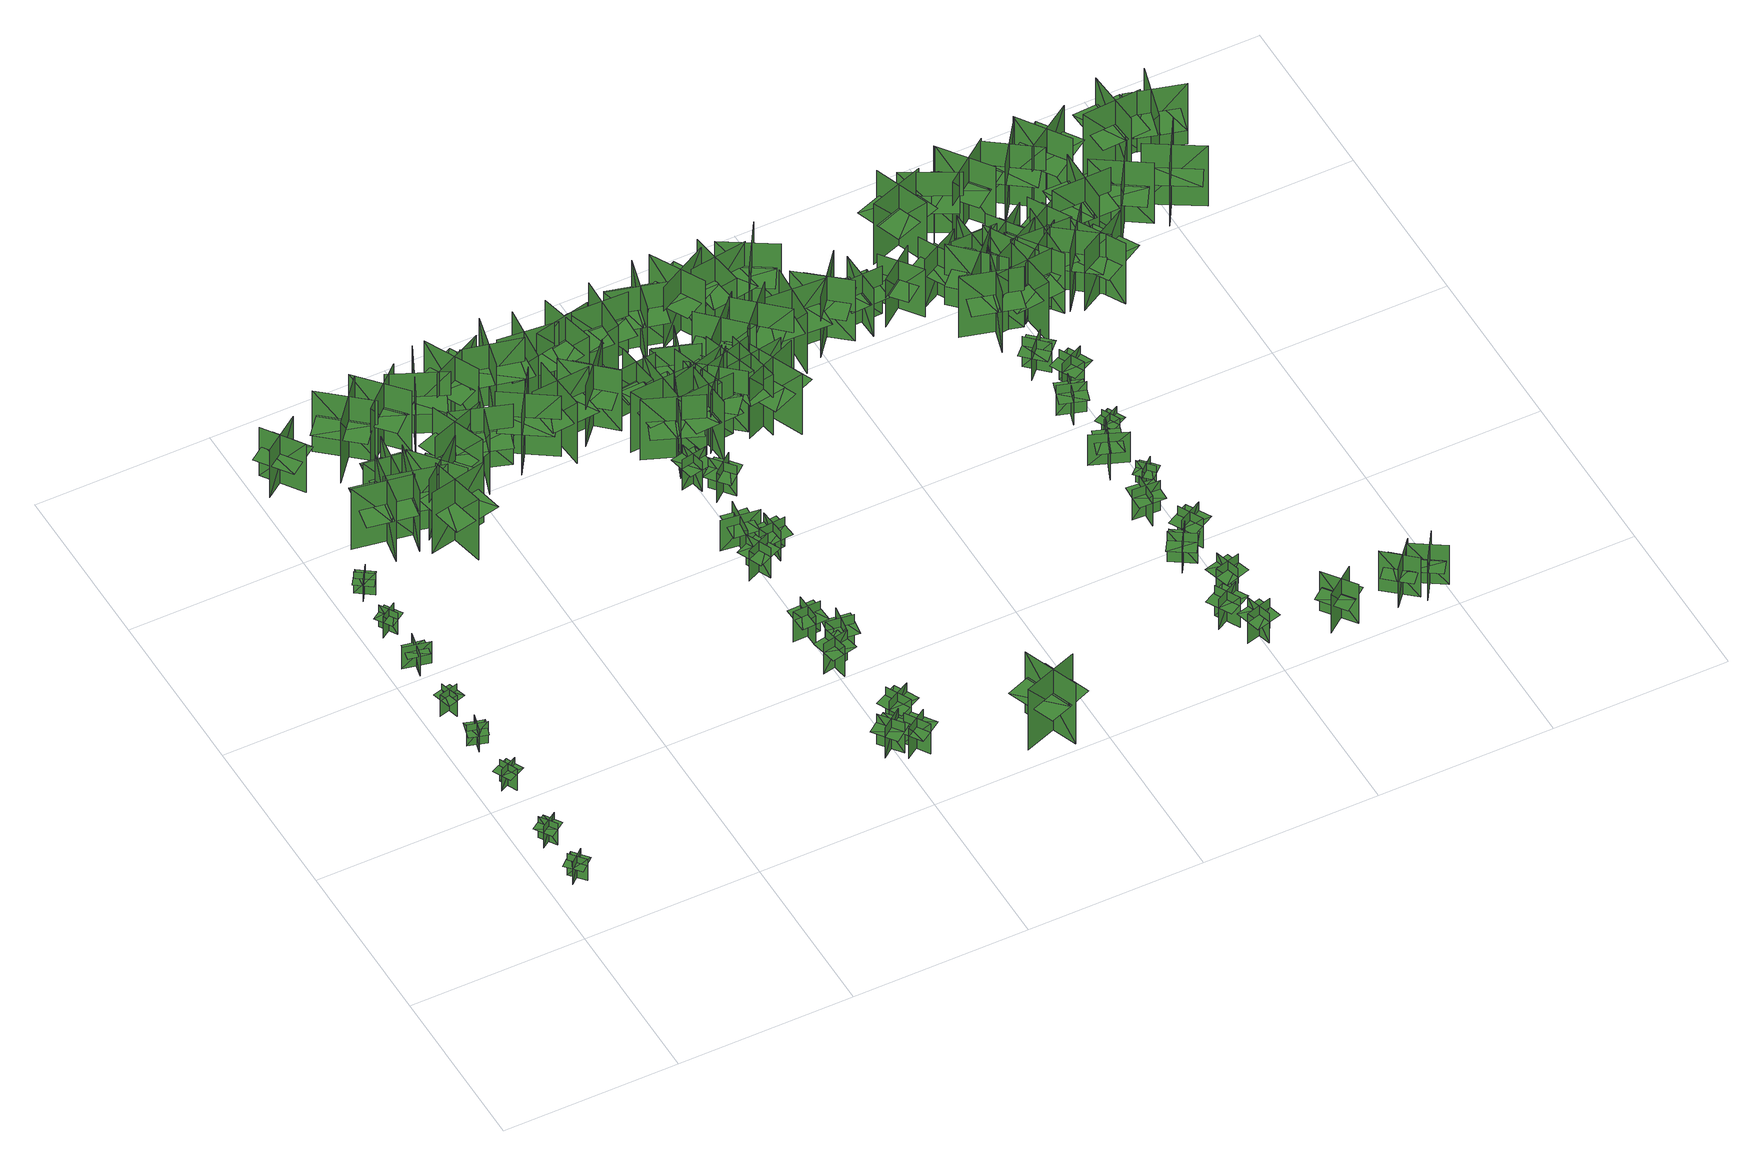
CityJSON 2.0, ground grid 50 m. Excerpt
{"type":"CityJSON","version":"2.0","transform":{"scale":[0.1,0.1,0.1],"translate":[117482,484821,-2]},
"CityObjects":{
"tree1":{"type":"SolitaryVegetationObject","geometry":[{"type":"MultiSurface","lod":"1","boundaries":[[[0,1,2]],[[0,2,3]],[[4,5,6]],[[4,6,7]],[[8,9,10]],[[8,10,11]],[[8,11,12]],[[8,12,13]]]}]},
"tree2":{"type":"SolitaryVegetationObject","geometry":[{"type":"MultiSurface","lod":"1","boundaries":[[[14,15,16]],[[14,16,17]],[[18,19,20]],[[18,20,21]],[[22,23,24]],[[22,24,25]],[[22,25,26]],[[22,26,27]]]}]},
"tree3":{"type":"SolitaryVegetationObject","geometry":[{"type":"MultiSurface","lod":"1","boundaries":[[[28,29,30]],[[28,30,31]],[[32,33,34]],[[32,34,35]],[[36,37,38]],[[36,38,39]],[[36,39,40]],[[36,40,41]]]}]},
"tree4":{"type":"SolitaryVegetationObject","geometry":[{"type":"MultiSurface","lod":"1","boundaries":[[[42,43,44]],[[42,44,45]],[[46,47,48]],[[46,48,49]],[[50,51,52]],[[50,52,53]],[[50,53,54]],[[50,54,55]]]}]},
"tree5":{"type":"SolitaryVegetationObject","geometry":[{"type":"MultiSurface","lod":"1","boundaries":[[[56,57,58]],[[56,58,59]],[[60,61,62]],[[60,62,63]],[[64,65,66]],[[64,66,67]],[[64,67,68]],[[64,68,69]]]}]},
"tree6":{"type":"SolitaryVegetationObject","geometry":[{"type":"MultiSurface","lod":"1","boundaries":[[[70,71,72]],[[70,72,73]],[[74,75,76]],[[74,76,77]],[[78,79,80]],[[78,80,81]],[[78,81,82]],[[78,82,83]]]}]},
"tree7":{"type":"SolitaryVegetationObject","geometry":[{"type":"MultiSurface","lod":"1","boundaries":[[[84,85,86]],[[84,86,87]],[[88,89,90]],[[88,90,91]],[[92,93,94]],[[92,94,95]],[[92,95,96]],[[92,96,97]]]}]},
"tree8":{"type":"SolitaryVegetationObject","geometry":[{"type":"MultiSurface","lod":"1","boundaries":[[[98,99,100]],[[98,100,101]],[[102,103,104]],[[102,104,105]],[[106,107,108]],[[106,108,109]],[[106,109,110]],[[106,110,111]]]}]},
"tree9":{"type":"SolitaryVegetationObject","geometry":[{"type":"MultiSurface","lod":"1","boundaries":[[[112,113,114]],[[112,114,115]],[[116,117,118]],[[116,118,119]],[[120,121,122]],[[120,122,123]],[[120,124,125]],[[120,125,121]]]}]},
"tree10":{"type":"SolitaryVegetationObject","geometry":[{"type":"MultiSurface","lod":"1","boundaries":[[[126,127,128]],[[126,128,129]],[[130,131,132]],[[130,132,133]],[[134,135,136]],[[134,136,137]],[[134,138,139]],[[134,139,135]]]}]},
"tree11":{"type":"SolitaryVegetationObject","geometry":[{"type":"MultiSurface","lod":"1","boundaries":[[[140,141,142]],[[140,142,143]],[[144,145,146]],[[144,146,147]],[[148,149,150]],[[148,150,151]],[[148,152,153]],[[148,153,149]]]}]},
"tree12":{"type":"SolitaryVegetationObject","geometry":[{"type":"MultiSurface","lod":"1","boundaries":[[[154,155,156]],[[154,156,157]],[[158,159,160]],[[158,160,161]],[[162,163,164]],[[162,164,165]],[[162,166,167]],[[162,167,163]]]}]},
"tree13":{"type":"SolitaryVegetationObject","geometry":[{"type":"MultiSurface","lod":"1","boundaries":[[[168,169,170]],[[168,170,171]],[[172,173,174]],[[172,174,175]],[[176,177,178]],[[176,178,179]],[[176,180,181]],[[176,181,177]]]}]},
"tree14":{"type":"SolitaryVegetationObject","geometry":[{"type":"MultiSurface","lod":"1","boundaries":[[[182,183,184]],[[182,184,185]],[[186,187,188]],[[186,188,189]],[[190,191,192]],[[190,192,193]],[[190,194,195]],[[190,195,191]]]}]},
"tree15":{"type":"SolitaryVegetationObject","geometry":[{"type":"MultiSurface","lod":"1","boundaries":[[[196,197,198]],[[196,198,199]],[[200,201,202]],[[200,202,203]],[[204,205,206]],[[204,206,207]],[[204,208,209]],[[204,209,205]]]}]},
"tree16":{"type":"SolitaryVegetationObject","geometry":[{"type":"MultiSurface","lod":"1","boundaries":[[[210,211,212]],[[210,212,213]],[[214,215,216]],[[214,216,217]],[[218,219,220]],[[218,220,221]],[[218,222,223]],[[218,223,219]]]}]},
"tree17":{"type":"SolitaryVegetationObject","geometry":[{"type":"MultiSurface","lod":"1","boundaries":[[[224,225,226]],[[224,226,227]],[[228,229,230]],[[228,230,231]],[[232,233,234]],[[232,234,235]],[[232,236,237]],[[232,237,233]]]}]},
"tree18":{"type":"SolitaryVegetationObject","geometry":[{"type":"MultiSurface","lod":"1","boundaries":[[[238,239,240]],[[238,240,241]],[[242,243,244]],[[242,244,245]],[[246,247,248]],[[246,248,249]],[[246,250,251]],[[246,251,247]]]}]},
"tree19":{"type":"SolitaryVegetationObject","geometry":[{"type":"MultiSurface","lod":"1","boundaries":[[[252,253,254]],[[252,254,255]],[[256,257,258]],[[256,258,259]],[[260,261,262]],[[260,262,263]],[[260,264,265]],[[260,265,261]]]}]},
"tree20":{"type":"SolitaryVegetationObject","geometry":[{"type":"MultiSurface","lod":"1","boundaries":[[[266,267,268]],[[266,268,269]],[[270,271,272]],[[270,272,273]],[[274,275,276]],[[274,276,277]],[[274,277,278]],[[274,278,279]]]}]},
"tree21":{"type":"SolitaryVegetationObject","geometry":[{"type":"MultiSurface","lod":"1","boundaries":[[[280,281,282]],[[280,282,283]],[[284,285,286]],[[284,286,287]],[[288,289,290]],[[288,290,291]],[[288,291,292]],[[288,292,293]]]}]},
"tree22":{"type":"SolitaryVegetationObject","geometry":[{"type":"MultiSurface","lod":"1","boundaries":[[[294,295,296]],[[294,296,297]],[[298,299,300]],[[298,300,301]],[[302,303,304]],[[302,304,305]],[[302,306,307]],[[302,307,303]]]}]},
"tree23":{"type":"SolitaryVegetationObject","geometry":[{"type":"MultiSurface","lod":"1","boundaries":[[[308,309,310]],[[308,310,311]],[[312,313,314]],[[312,314,315]],[[316,317,318]],[[316,318,319]],[[316,319,320]],[[316,320,321]]]}]},
"tree24":{"type":"SolitaryVegetationObject","geometry":[{"type":"MultiSurface","lod":"1","boundaries":[[[322,323,324]],[[322,324,325]],[[326,327,328]],[[326,328,329]],[[330,331,332]],[[330,332,333]],[[330,334,335]],[[330,335,331]]]}]},
"tree25":{"type":"SolitaryVegetationObject","geometry":[{"type":"MultiSurface","lod":"1","boundaries":[[[336,337,338]],[[336,338,339]],[[340,341,342]],[[340,342,343]],[[344,345,346]],[[344,346,347]],[[344,347,348]],[[344,348,349]]]}]},
"tree26":{"type":"SolitaryVegetationObject","geometry":[{"type":"MultiSurface","lod":"1","boundaries":[[[350,351,352]],[[350,352,353]],[[354,355,356]],[[354,356,357]],[[358,359,360]],[[358,360,361]],[[358,361,362]],[[358,362,363]]]}]},
"tree27":{"type":"SolitaryVegetationObject","geometry":[{"type":"MultiSurface","lod":"1","boundaries":[[[364,365,366]],[[364,366,367]],[[368,369,370]],[[368,370,371]],[[372,373,374]],[[372,374,375]],[[372,376,377]],[[372,377,373]]]}]},
"tree28":{"type":"SolitaryVegetationObject","geometry":[{"type":"MultiSurface","lod":"1","boundaries":[[[378,379,380]],[[378,380,381]],[[382,383,384]],[[382,384,385]],[[386,387,388]],[[386,388,389]],[[386,389,390]],[[386,390,391]]]}]},
"tree29":{"type":"SolitaryVegetationObject","geometry":[{"type":"MultiSurface","lod":"1","boundaries":[[[392,393,394]],[[392,394,395]],[[396,397,398]],[[396,398,399]],[[400,401,402]],[[400,402,403]],[[400,404,405]],[[400,405,401]]]}]},
"tree30":{"type":"SolitaryVegetationObject","geometry":[{"type":"MultiSurface","lod":"1","boundaries":[[[406,407,408]],[[406,408,409]],[[410,411,412]],[[410,412,413]],[[414,415,416]],[[414,416,417]],[[414,417,418]],[[414,418,419]]]}]},
"tree31":{"type":"SolitaryVegetationObject","geometry":[{"type":"MultiSurface","lod":"1","boundaries":[[[420,421,422]],[[420,422,423]],[[424,425,426]],[[424,426,427]],[[428,429,430]],[[428,430,431]],[[428,431,432]],[[428,432,433]]]}]},
"tree32":{"type":"SolitaryVegetationObject","geometry":[{"type":"MultiSurface","lod":"1","boundaries":[[[434,435,436]],[[434,436,437]],[[438,439,440]],[[438,440,441]],[[442,443,444]],[[442,444,445]],[[442,446,447]],[[442,447,443]]]}]},
"tree33":{"type":"SolitaryVegetationObject","geometry":[{"type":"MultiSurface","lod":"1","boundaries":[[[448,449,450]],[[448,450,451]],[[452,453,454]],[[452,454,455]],[[456,457,458]],[[456,458,459]],[[456,459,460]],[[456,460,461]]]}]},
"tree34":{"type":"SolitaryVegetationObject","geometry":[{"type":"MultiSurface","lod":"1","boundaries":[[[462,463,464]],[[462,464,465]],[[466,467,468]],[[466,468,469]],[[470,471,472]],[[470,472,473]],[[470,474,475]],[[470,475,471]]]}]},
"tree35":{"type":"SolitaryVegetationObject","geometry":[{"type":"MultiSurface","lod":"1","boundaries":[[[476,477,478]],[[476,478,479]],[[480,481,482]],[[480,482,483]],[[484,485,486]],[[484,486,487]],[[484,487,488]],[[484,488,489]]]}]},
"tree36":{"type":"SolitaryVegetationObject","geometry":[{"type":"MultiSurface","lod":"1","boundaries":[[[490,491,492]],[[490,492,493]],[[494,495,496]],[[494,496,497]],[[498,499,500]],[[498,500,501]],[[498,502,503]],[[498,503,499]]]}]},
"tree37":{"type":"SolitaryVegetationObject","geometry":[{"type":"MultiSurface","lod":"1","boundaries":[[[504,505,506]],[[504,506,507]],[[508,509,510]],[[508,510,511]],[[512,513,514]],[[512,514,515]],[[512,516,517]],[[512,517,513]]]}]},
"tree38":{"type":"SolitaryVegetationObject","geometry":[{"type":"MultiSurface","lod":"1","boundaries":[[[518,519,520]],[[518,520,521]],[[522,523,524]],[[522,524,525]],[[526,527,528]],[[526,528,529]],[[526,529,530]],[[526,530,531]]]}]},
"tree39":{"type":"SolitaryVegetationObject","geometry":[{"type":"MultiSurface","lod":"1","boundaries":[[[532,533,534]],[[532,534,535]],[[536,537,538]],[[536,538,539]],[[540,541,542]],[[540,542,543]],[[540,544,545]],[[540,545,541]]]}]},
"tree40":{"type":"SolitaryVegetationObject","geometry":[{"type":"MultiSurface","lod":"1","boundaries":[[[546,547,548]],[[546,548,549]],[[550,551,552]],[[550,552,553]],[[554,555,556]],[[554,556,557]],[[554,558,559]],[[554,559,555]]]}]},
"tree41":{"type":"SolitaryVegetationObject","geometry":[{"type":"MultiSurface","lod":"1","boundaries":[[[560,561,562]],[[560,562,563]],[[564,565,566]],[[564,566,567]],[[568,569,570]],[[568,570,571]],[[568,572,573]],[[568,573,569]]]}]},
"tree42":{"type":"SolitaryVegetationObject","geometry":[{"type":"MultiSurface","lod":"1","boundaries":[[[574,575,576]],[[574,576,577]],[[578,579,580]],[[578,580,581]],[[582,583,584]],[[582,584,585]],[[582,586,587]],[[582,587,583]]]}]},
"tree43":{"type":"SolitaryVegetationObject","geometry":[{"type":"MultiSurface","lod":"1","boundaries":[[[588,589,590]],[[588,590,591]],[[592,593,594]],[[592,594,595]],[[596,597,598]],[[596,598,599]],[[596,600,601]],[[596,601,597]]]}]},
"tree44":{"type":"SolitaryVegetationObject","geometry":[{"type":"MultiSurface","lod":"1","boundaries":[[[602,603,604]],[[602,604,605]],[[606,607,608]],[[606,608,609]],[[610,611,612]],[[610,612,613]],[[610,614,615]],[[610,615,611]]]}]},
"tree45":{"type":"SolitaryVegetationObject","geometry":[{"type":"MultiSurface","lod":"1","boundaries":[[[616,617,618]],[[616,618,619]],[[620,621,622]],[[620,622,623]],[[624,625,626]],[[624,626,627]],[[624,628,629]],[[624,629,625]]]}]},
"tree46":{"type":"SolitaryVegetationObject","geometry":[{"type":"MultiSurface","lod":"1","boundaries":[[[630,631,632]],[[630,632,633]],[[634,635,636]],[[634,636,637]],[[638,639,640]],[[638,640,641]],[[638,642,643]],[[638,643,639]]]}]},
"tree47":{"type":"SolitaryVegetationObject","geometry":[{"type":"MultiSurface","lod":"1","boundaries":[[[644,645,646]],[[644,646,647]],[[648,649,650]],[[648,650,651]],[[652,653,654]],[[652,654,655]],[[652,656,657]],[[652,657,653]]]}]},
"tree48":{"type":"SolitaryVegetationObject","geometry":[{"type":"MultiSurface","lod":"1","boundaries":[[[658,659,660]],[[658,660,661]],[[662,663,664]],[[662,664,665]],[[666,667,668]],[[666,668,669]],[[666,670,671]],[[666,671,667]]]}]},
"tree49":{"type":"SolitaryVegetationObject","geometry":[{"type":"MultiSurface","lod":"1","boundaries":[[[672,673,674]],[[672,674,675]],[[676,677,678]],[[676,678,679]],[[680,681,682]],[[680,682,683]],[[680,684,685]],[[680,685,681]]]}]},
"tree50":{"type":"SolitaryVegetationObject","geometry":[{"type":"MultiSurface","lod":"1","boundaries":[[[686,687,688]],[[686,688,689]],[[690,691,692]],[[690,692,693]],[[694,695,696]],[[694,696,697]],[[694,698,699]],[[694,699,695]]]}]},
"tree51":{"type":"SolitaryVegetationObject","geometry":[{"type":"MultiSurface","lod":"1","boundaries":[[[700,701,702]],[[700,702,703]],[[704,705,706]],[[704,706,707]],[[708,709,710]],[[708,710,711]],[[708,712,713]],[[708,713,709]]]}]},
"tree52":{"type":"SolitaryVegetationObject","geometry":[{"type":"MultiSurface","lod":"1","boundaries":[[[714,715,716]],[[714,716,717]],[[718,719,720]],[[718,720,721]],[[722,723,724]],[[722,724,725]],[[722,726,727]],[[722,727,723]]]}]},
"tree53":{"type":"SolitaryVegetationObject","geometry":[{"type":"MultiSurface","lod":"1","boundaries":[[[728,729,730]],[[728,730,731]],[[732,733,734]],[[732,734,735]],[[736,737,738]],[[736,738,739]],[[736,740,741]],[[736,741,737]]]}]},
"tree54":{"type":"SolitaryVegetationObject","geometry":[{"type":"MultiSurface","lod":"1","boundaries":[[[742,743,744]],[[742,744,745]],[[746,747,748]],[[746,748,749]],[[750,751,752]],[[750,752,753]],[[750,754,755]],[[750,755,751]]]}]},
"tree55":{"type":"SolitaryVegetationObject","geometry":[{"type":"MultiSurface","lod":"1","boundaries":[[[756,757,758]],[[756,758,759]],[[760,761,762]],[[760,762,763]],[[764,765,766]],[[764,766,767]],[[764,768,769]],[[764,769,765]]]}]},
"tree56":{"type":"SolitaryVegetationObject","geometry":[{"type":"MultiSurface","lod":"1","boundaries":[[[770,771,772]],[[770,772,773]],[[774,775,776]],[[774,776,777]],[[778,779,780]],[[778,780,781]],[[778,782,783]],[[778,783,779]]]}]},
"tree57":{"type":"SolitaryVegetationObject","geometry":[{"type":"MultiSurface","lod":"1","boundaries":[[[784,785,786]],[[784,786,787]],[[788,789,790]],[[788,790,791]],[[792,793,794]],[[792,794,795]],[[792,796,797]],[[792,797,793]]]}]},
"tree58":{"type":"SolitaryVegetationObject","geometry":[{"type":"MultiSurface","lod":"1","boundaries":[[[798,799,800]],[[798,800,801]],[[802,803,804]],[[802,804,805]],[[806,807,808]],[[806,808,809]],[[806,809,810]],[[806,810,811]]]}]},
"tree59":{"type":"SolitaryVegetationObject","geometry":[{"type":"MultiSurface","lod":"1","boundaries":[[[812,813,814]],[[812,814,815]],[[816,817,818]],[[816,818,819]],[[820,821,822]],[[820,822,823]],[[820,823,824]],[[820,824,825]]]}]},
"tree60":{"type":"SolitaryVegetationObject","geometry":[{"type":"MultiSurface","lod":"1","boundaries":[[[826,827,828]],[[826,828,829]],[[830,831,832]],[[830,832,833]],[[834,835,836]],[[834,836,837]],[[834,837,838]],[[834,838,839]]]}]},
"tree61":{"type":"SolitaryVegetationObject","geometry":[{"type":"MultiSurface","lod":"1","boundaries":[[[840,841,842]],[[840,842,843]],[[844,845,846]],[[844,846,847]],[[848,849,850]],[[848,850,851]],[[848,851,852]],[[848,852,853]]]}]},
"tree62":{"type":"SolitaryVegetationObject","geometry":[{"type":"MultiSurface","lod":"1","boundaries":[[[854,855,856]],[[854,856,857]],[[858,859,860]],[[858,860,861]],[[862,863,864]],[[862,864,865]],[[862,866,867]],[[862,867,863]]]}]},
"tree63":{"type":"SolitaryVegetationObject","geometry":[{"type":"MultiSurface","lod":"1","boundaries":[[[868,869,870]],[[868,870,871]],[[872,873,874]],[[872,874,875]],[[876,877,878]],[[876,878,879]],[[876,879,880]],[[876,880,881]]]}]},
"tree64":{"type":"SolitaryVegetationObject","geometry":[{"type":"MultiSurface","lod":"1","boundaries":[[[882,883,884]],[[882,884,885]],[[886,887,888]],[[886,888,889]],[[890,891,892]],[[890,892,893]],[[890,893,894]],[[890,894,895]]]}]},
"tree65":{"type":"SolitaryVegetationObject","geometry":[{"type":"MultiSurface","lod":"1","boundaries":[[[896,897,898]],[[896,898,899]],[[900,901,902]],[[900,902,903]],[[904,905,906]],[[904,906,907]],[[904,907,908]],[[904,908,909]]]}]},
"tree66":{"type":"SolitaryVegetationObject","geometry":[{"type":"MultiSurface","lod":"1","boundaries":[[[910,911,912]],[[910,912,913]],[[914,915,916]],[[914,916,917]],[[918,919,920]],[[918,920,921]],[[918,922,923]],[[918,923,919]]]}]},
"tree67":{"type":"SolitaryVegetationObject","geometry":[{"type":"MultiSurface","lod":"1","boundaries":[[[924,925,926]],[[924,926,927]],[[928,929,930]],[[928,930,931]],[[932,933,934]],[[932,934,935]],[[932,935,936]],[[932,936,937]]]}]},
"tree68":{"type":"SolitaryVegetationObject","geometry":[{"type":"MultiSurface","lod":"1","boundaries":[[[938,939,940]],[[938,940,941]],[[942,943,944]],[[942,944,945]],[[946,947,948]],[[946,948,949]],[[946,950,951]],[[946,951,947]]]}]},
"tree69":{"type":"SolitaryVegetationObject","geometry":[{"type":"MultiSurface","lod":"1","boundaries":[[[952,953,954]],[[952,954,955]],[[956,957,958]],[[956,958,959]],[[960,961,962]],[[960,962,963]],[[960,963,964]],[[960,964,965]]]}]},
"tree70":{"type":"SolitaryVegetationObject","geometry":[{"type":"MultiSurface","lod":"1","boundaries":[[[966,967,968]],[[966,968,969]],[[970,971,972]],[[970,972,973]],[[974,975,976]],[[974,976,977]],[[974,977,978]],[[974,978,979]]]}]},
"tree71":{"type":"SolitaryVegetationObject","geometry":[{"type":"MultiSurface","lod":"1","boundaries":[[[980,981,982]],[[980,982,983]],[[984,985,986]],[[984,986,987]],[[988,989,990]],[[988,990,991]],[[988,991,992]],[[988,992,993]]]}]},
"tree72":{"type":"SolitaryVegetationObject","geometry":[{"type":"MultiSurface","lod":"1","boundaries":[[[994,995,996]],[[994,996,997]],[[998,999,1000]],[[998,1000,1001]],[[1002,1003,1004]],[[1002,1004,1005]],[[1002,1006,1007]],[[1002,1007,1003]]]}]},
"tree73":{"type":"SolitaryVegetationObject","geometry":[{"type":"MultiSurface","lod":"1","boundaries":[[[1008,1009,1010]],[[1008,1010,1011]],[[1012,1013,1014]],[[1012,1014,1015]],[[1016,1017,1018]],[[1016,1018,1019]],[[1016,1020,1021]],[[1016,1021,1017]]]}]},
"tree74":{"type":"SolitaryVegetationObject","geometry":[{"type":"MultiSurface","lod":"1","boundaries":[[[1022,1023,1024]],[[1022,1024,1025]],[[1026,1027,1028]],[[1026,1028,1029]],[[1030,1031,1032]],[[1030,1032,1033]],[[1030,1033,1034]],[[1030,1034,1035]]]}]},
"tree75":{"type":"SolitaryVegetationObject","geometry":[{"type":"MultiSurface","lod":"1","boundaries":[[[1036,1037,1038]],[[1036,1038,1039]],[[1040,1041,1042]],[[1040,1042,1043]],[[1044,1045,1046]],[[1044,1046,1047]],[[1044,1048,1049]],[[1044,1049,1045]]]}]},
"tree76":{"type":"SolitaryVegetationObject","geometry":[{"type":"MultiSurface","lod":"1","boundaries":[[[1050,1051,1052]],[[1050,1052,1053]],[[1054,1055,1056]],[[1054,1056,1057]],[[1058,1059,1060]],[[1058,1060,1061]],[[1058,1062,1063]],[[1058,1063,1059]]]}]},
"tree77":{"type":"SolitaryVegetationObject","geometry":[{"type":"MultiSurface","lod":"1","boundaries":[[[1064,1065,1066]],[[1064,1066,1067]],[[1068,1069,1070]],[[1068,1070,1071]],[[1072,1073,1074]],[[1072,1074,1075]],[[1072,1076,1077]],[[1072,1077,1073]]]}]},
"tree78":{"type":"SolitaryVegetationObject","geometry":[{"type":"MultiSurface","lod":"1","boundaries":[[[1078,1079,1080]],[[1078,1080,1081]],[[1082,1083,1084]],[[1082,1084,1085]],[[1086,1087,1088]],[[1086,1088,1089]],[[1086,1090,1091]],[[1086,1091,1087]]]}]},
"tree79":{"type":"SolitaryVegetationObject","geometry":[{"type":"MultiSurface","lod":"1","boundaries":[[[1092,1093,1094]],[[1092,1094,1095]],[[1096,1097,1098]],[[1096,1098,1099]],[[1100,1101,1102]],[[1100,1102,1103]],[[1100,1104,1105]],[[1100,1105,1101]]]}]},
"tree80":{"type":"SolitaryVegetationObject","geometry":[{"type":"MultiSurface","lod":"1","boundaries":[[[1106,1107,1108]],[[1106,1108,1109]],[[1110,1111,1112]],[[1110,1112,1113]],[[1114,1115,1116]],[[1114,1116,1117]],[[1114,1118,1119]],[[1114,1119,1115]]]}]},
"tree81":{"type":"SolitaryVegetationObject","geometry":[{"type":"MultiSurface","lod":"1","boundaries":[[[1120,1121,1122]],[[1120,1122,1123]],[[1124,1125,1126]],[[1124,1126,1127]],[[1128,1129,1130]],[[1128,1130,1131]],[[1128,1132,1133]],[[1128,1133,1129]]]}]},
"tree82":{"type":"SolitaryVegetationObject","geometry":[{"type":"MultiSurface","lod":"1","boundaries":[[[1134,1135,1136]],[[1134,1136,1137]],[[1138,1139,1140]],[[1138,1140,1141]],[[1142,1143,1144]],[[1142,1144,1145]],[[1142,1146,1147]],[[1142,1147,1143]]]}]},
"tree83":{"type":"SolitaryVegetationObject","geometry":[{"type":"MultiSurface","lod":"1","boundaries":[[[1148,1149,1150]],[[1148,1150,1151]],[[1152,1153,1154]],[[1152,1154,1155]],[[1156,1157,1158]],[[1156,1158,1159]],[[1156,1160,1161]],[[1156,1161,1157]]]}]},
"tree84":{"type":"SolitaryVegetationObject","geometry":[{"type":"MultiSurface","lod":"1","boundaries":[[[1162,1163,1164]],[[1162,1164,1165]],[[1166,1167,1168]],[[1166,1168,1169]],[[1170,1171,1172]],[[1170,1172,1173]],[[1170,1174,1175]],[[1170,1175,1171]]]}]},
"tree85":{"type":"SolitaryVegetationObject","geometry":[{"type":"MultiSurface","lod":"1","boundaries":[[[1176,1177,1178]],[[1176,1178,1179]],[[1180,1181,1182]],[[1180,1182,1183]],[[1184,1185,1186]],[[1184,1186,1187]],[[1184,1188,1189]],[[1184,1189,1185]]]}]},
"tree86":{"type":"SolitaryVegetationObject","geometry":[{"type":"MultiSurface","lod":"1","boundaries":[[[1190,1191,1192]],[[1190,1192,1193]],[[1194,1195,1196]],[[1194,1196,1197]],[[1198,1199,1200]],[[1198,1200,1201]],[[1198,1202,1203]],[[1198,1203,1199]]]}]},
"tree87":{"type":"SolitaryVegetationObject","geometry":[{"type":"MultiSurface","lod":"1","boundaries":[[[1204,1205,1206]],[[1204,1206,1207]],[[1208,1209,1210]],[[1208,1210,1211]],[[1212,1213,1214]],[[1212,1214,1215]],[[1212,1216,1217]],[[1212,1217,1213]]]}]},
"tree88":{"type":"SolitaryVegetationObject","geometry":[{"type":"MultiSurface","lod":"1","boundaries":[[[1218,1219,1220]],[[1218,1220,1221]],[[1222,1223,1224]],[[1222,1224,1225]],[[1226,1227,1228]],[[1226,1228,1229]],[[1226,1230,1231]],[[1226,1231,1227]]]}]},
"tree89":{"type":"SolitaryVegetationObject","geometry":[{"type":"MultiSurface","lod":"1","boundaries":[[[1232,1233,1234]],[[1232,1234,1235]],[[1236,1237,1238]],[[1236,1238,1239]],[[1240,1241,1242]],[[1240,1242,1243]],[[1240,1244,1245]],[[1240,1245,1241]]]}]},
"tree90":{"type":"SolitaryVegetationObject","geometry":[{"type":"MultiSurface","lod":"1","boundaries":[[[1246,1247,1248]],[[1246,1248,1249]],[[1250,1251,1252]],[[1250,1252,1253]],[[1254,1255,1256]],[[1254,1256,1257]],[[1254,1258,1259]],[[1254,1259,1255]]]}]},
"tree91":{"type":"SolitaryVegetationObject","geometry":[{"type":"MultiSurface","lod":"1","boundaries":[[[1260,1261,1262]],[[1260,1262,1263]],[[1264,1265,1266]],[[1264,1266,1267]],[[1268,1269,1270]],[[1268,1270,1271]],[[1268,1272,1273]],[[1268,1273,1269]]]}]},
"tree92":{"type":"SolitaryVegetationObject","geometry":[{"type":"MultiSurface","lod":"1","boundaries":[[[1274,1275,1276]],[[1274,1276,1277]],[[1278,1279,1280]],[[1278,1280,1281]],[[1282,1283,1284]],[[1282,1284,1285]],[[1282,1286,1287]],[[1282,1287,1283]]]}]},
"tree93":{"type":"SolitaryVegetationObject","geometry":[{"type":"MultiSurface","lod":"1","boundaries":[[[1288,1289,1290]],[[1288,1290,1291]],[[1292,1293,1294]],[[1292,1294,1295]],[[1296,1297,1298]],[[1296,1298,1299]],[[1296,1300,1301]],[[1296,1301,1297]]]}]},
"tree94":{"type":"SolitaryVegetationObject","geometry":[{"type":"MultiSurface","lod":"1","boundaries":[[[1302,1303,1304]],[[1302,1304,1305]],[[1306,1307,1308]],[[1306,1308,1309]],[[1310,1311,1312]],[[1310,1312,1313]],[[1310,1314,1315]],[[1310,1315,1311]]]}]},
"tree95":{"type":"SolitaryVegetationObject","geometry":[{"type":"MultiSurface","lod":"1","boundaries":[[[1316,1317,1318]],[[1316,1318,1319]],[[1320,1321,1322]],[[1320,1322,1323]],[[1324,1325,1326]],[[1324,1326,1327]],[[1324,1328,1329]],[[1324,1329,1325]]]}]},
"tree96":{"type":"SolitaryVegetationObject","geometry":[{"type":"MultiSurface","lod":"1","boundaries":[[[1330,1331,1332]],[[1330,1332,1333]],[[1334,1335,1336]],[[1334,1336,1337]],[[1338,1339,1340]],[[1338,1340,1341]],[[1338,1342,1343]],[[1338,1343,1339]]]}]}
},
"vertices":[
[62,210,17],[98,167,17],[98,167,94],[62,210,94],[59,173,17],[101,209,17],[101,209,94],[59,173,94],[59,173,72],[77,152,72],[119,188,72],[101,209,72],[83,230,72],[41,194,72],
[56,323,15],[102,354,15],[102,354,92],[56,323,92],[92,315,15],[61,361,15],[61,361,92],[92,315,92],[92,315,71],[115,331,71],[84,377,71],[61,361,71],[38,346,71],[69,300,71],
[69,581,17],[92,531,17],[92,531,94],[69,581,94],[56,547,17],[106,570,17],[106,570,94],[56,547,94],[56,547,72],[68,522,72],[118,545,72],[106,570,72],[95,595,72],[44,572,72],
[54,730,15],[107,715,15],[107,715,92],[54,730,92],[72,698,15],[87,751,15],[87,751,92],[72,698,92],[72,698,70],[98,691,70],[114,744,70],[87,751,70],[60,759,70],[45,706,70],
[99,868,15],[45,854,15],[45,854,92],[99,868,92],[67,887,15],[82,833,15],[82,833,92],[67,887,92],[67,887,71],[40,879,71],[55,826,71],[82,833,71],[108,841,71],[93,894,71],
[37,1044,18],[113,1028,18],[113,1028,95],[37,1044,95],[66,1000,18],[66,1000,95],[82,1076,95],[82,1076,18],[44,1043,75],[39,1017,75],[99,1007,75],[104,1032,75],[108,1058,75],[48,1068,75],
[87,1159,15],[57,1206,15],[57,1206,92],[87,1159,92],[95,1195,15],[49,1165,15],[49,1165,92],[95,1195,92],[95,1195,70],[80,1219,70],[34,1188,70],[49,1165,70],[64,1142,70],[110,1172,70],
[57,1337,17],[103,1306,17],[103,1306,94],[57,1337,94],[64,1301,17],[95,1347,17],[95,1347,94],[64,1301,94],[64,1301,72],[87,1285,72],[118,1331,72],[95,1347,72],[72,1362,72],[41,1317,72],
[45,1821,11],[121,1712,11],[121,1712,183],[45,1821,183],[31,1739,11],[31,1739,183],[140,1815,183],[140,1815,11],[54,1817,117],[120,1722,117],[164,1753,117],[98,1848,117],[8,1785,117],[75,1690,117],
[207,1392,10],[236,1558,10],[236,1558,229],[207,1392,229],[293,1453,10],[293,1453,229],[127,1482,229],[127,1482,10],[202,1403,145],[228,1548,145],[161,1560,145],[135,1415,145],[272,1391,145],[298,1536,145],
[218,1482,11],[382,1444,11],[382,1444,229],[218,1482,229],[275,1393,11],[275,1393,229],[313,1557,229],[313,1557,11],[230,1486,145],[373,1452,145],[389,1519,145],[246,1553,145],[214,1417,145],[357,1384,145],
[284,1519,9],[301,1650,9],[301,1650,181],[284,1519,181],[349,1570,9],[349,1570,181],[218,1587,181],[218,1587,9],[279,1528,115],[294,1642,115],[241,1649,115],[226,1535,115],[335,1521,115],[349,1635,115],
[357,1461,12],[392,1296,12],[392,1296,230],[357,1461,230],[300,1372,12],[300,1372,230],[465,1406,230],[465,1406,12],[366,1451,146],[396,1308,146],[463,1322,146],[433,1465,146],[297,1437,146],[327,1293,146],
[332,1723,10],[204,1833,10],[204,1833,228],[332,1723,228],[323,1829,10],[323,1829,228],[214,1701,228],[214,1701,10],[320,1725,144],[208,1821,144],[164,1769,144],[276,1673,144],[366,1779,144],[254,1875,144],
[315,1418,11],[446,1524,11],[446,1524,229],[315,1418,229],[420,1408,11],[420,1408,229],[314,1538,229],[314,1538,11],[319,1430,145],[433,1523,145],[390,1576,145],[276,1483,145],[364,1375,145],[478,1468,145],
[424,1714,9],[312,1840,9],[312,1840,228],[424,1714,228],[430,1820,9],[430,1820,228],[304,1708,228],[304,1708,9],[412,1718,144],[314,1828,144],[263,1782,144],[361,1672,144],[465,1765,144],[367,1875,144],
[445,1641,7],[502,1482,7],[502,1482,225],[445,1641,225],[401,1545,7],[401,1545,225],[559,1602,225],[559,1602,7],[455,1633,142],[504,1494,142],[569,1518,142],[519,1656,142],[388,1609,142],[438,1470,142],
[391,1800,9],[544,1729,9],[544,1729,227],[391,1800,227],[428,1701,9],[428,1701,227],[500,1854,227],[500,1854,9],[404,1802,143],[537,1739,143],[566,1801,143],[433,1864,143],[374,1738,143],[507,1675,143],
[629,1554,9],[469,1608,9],[469,1608,227],[629,1554,227],[581,1649,9],[581,1649,227],[527,1489,227],[527,1489,9],[617,1552,143],[477,1599,143],[456,1534,143],[595,1487,143],[639,1619,143],[500,1666,143],
[965,198,12],[1027,244,12],[1027,244,120],[965,198,120],[1016,190,12],[970,252,12],[970,252,120],[1016,190,120],[1016,190,90],[1047,213,90],[1001,275,90],[970,252,90],[939,229,90],[985,167,90],
[1081,211,12],[1016,169,12],[1016,169,120],[1081,211,120],[1031,222,12],[1073,157,12],[1073,157,120],[1031,222,120],[1031,222,90],[998,201,90],[1041,136,90],[1073,157,90],[1106,179,90],[1063,243,90],
[510,1738,9],[661,1811,9],[661,1811,227],[510,1738,227],[610,1704,9],[610,1704,227],[536,1855,227],[536,1855,9],[517,1748,143],[649,1813,143],[619,1874,143],[487,1810,143],[548,1685,143],[680,1749,143],
[1035,325,12],[1070,256,12],[1070,256,120],[1035,325,120],[1018,276,12],[1087,312,12],[1087,312,120],[1018,276,120],[1018,276,90],[1036,242,90],[1105,277,90],[1087,312,90],[1070,346,90],[1001,311,90],
[608,1613,10],[748,1520,10],[748,1520,228],[608,1613,228],[629,1510,10],[629,1510,228],[723,1651,228],[723,1651,10],[620,1613,144],[743,1532,144],[781,1589,144],[658,1670,144],[581,1554,144],[704,1473,144],
[996,574,14],[1010,498,14],[1010,498,121],[996,574,121],[967,531,14],[1043,546,14],[1043,546,121],[967,531,121],[967,531,91],[974,493,91],[1050,508,91],[1043,546,91],[1036,584,91],[960,569,91],
[1031,669,13],[954,667,13],[954,667,121],[1031,669,121],[994,705,13],[996,627,13],[996,627,121],[994,705,121],[994,705,91],[955,703,91],[958,626,91],[996,627,91],[1035,628,91],[1032,706,91],
[599,1784,9],[764,1746,9],[764,1746,228],[599,1784,228],[656,1695,9],[656,1695,228],[694,1859,228],[694,1859,9],[611,1788,144],[755,1755,144],[770,1822,144],[627,1854,144],[596,1719,144],[739,1686,144],
[1085,587,13],[1008,598,13],[1008,598,121],[1085,587,121],[1054,628,13],[1043,552,13],[1043,552,121],[1054,628,121],[1054,628,90],[1016,634,90],[1005,557,90],[1043,552,90],[1081,546,90],[1093,623,90],
[759,1648,10],[771,1480,10],[771,1480,228],[759,1648,228],[690,1568,10],[690,1568,228],[858,1580,228],[858,1580,10],[766,1638,145],[777,1491,145],[845,1496,145],[835,1643,145],[696,1633,145],[706,1486,145],
[1009,892,13],[977,963,13],[977,963,121],[1009,892,121],[1027,940,13],[957,909,13],[957,909,121],[1027,940,121],[1027,940,91],[1012,976,91],[941,944,91],[957,909,91],[972,873,91],[1043,905,91],
[1001,1081,13],[987,973,13],[987,973,122],[1001,1081,122],[943,1036,13],[943,1036,122],[1051,1022,122],[1051,1022,13],[1000,1071,93],[964,1075,93],[956,990,93],[992,987,93],[1028,983,93],[1036,1068,93],
[779,1840,9],[763,1673,9],[763,1673,227],[779,1840,227],[698,1773,9],[698,1773,227],[866,1756,227],[866,1756,9],[785,1829,144],[770,1683,144],[838,1676,144],[853,1822,144],[714,1836,144],[700,1690,144],
[1060,933,13],[1053,1010,13],[1053,1010,120],[1060,933,120],[1093,973,13],[1016,966,13],[1016,966,120],[1093,973,120],[1093,973,90],[1090,1012,90],[1012,1004,90],[1016,966,90],[1020,927,90],[1097,934,90],
[819,1523,10],[933,1647,10],[933,1647,228],[819,1523,228],[925,1528,10],[925,1528,228],[801,1642,228],[801,1642,10],[822,1535,144],[921,1644,144],[871,1690,144],[771,1582,144],[874,1488,144],[973,1596,144],
[959,1270,14],[1034,1285,14],[1034,1285,121],[959,1270,121],[1001,1241,14],[986,1317,14],[986,1317,121],[1001,1241,121],[1001,1241,91],[1039,1248,91],[1024,1324,91],[986,1317,91],[948,1309,91],[963,1233,91],
[1413,19,7],[1354,177,7],[1354,177,225],[1413,19,225],[1456,115,7],[1456,115,225],[1298,57,225],[1298,57,7],[1403,27,141],[1352,165,141],[1287,141,141],[1339,3,141],[1469,52,141],[1418,189,141],
[962,1781,9],[798,1744,9],[798,1744,227],[962,1781,227],[872,1837,9],[872,1837,227],[910,1673,227],[910,1673,9],[953,1772,144],[810,1740,144],[825,1673,144],[968,1706,144],[937,1841,144],[794,1809,144],
[1070,1187,14],[1021,1247,14],[1021,1247,121],[1070,1187,121],[1075,1239,14],[1015,1189,14],[1015,1189,121],[1075,1239,121],[1075,1239,91],[1050,1268,91],[991,1219,91],[1015,1189,91],[1040,1159,91],[1100,1209,91],
[978,1313,7],[1041,1469,7],[1041,1469,225],[978,1313,225],[1075,1355,7],[1075,1355,225],[919,1419,225],[919,1419,7],[976,1326,141],[1031,1462,141],[968,1488,141],[912,1352,141],[1041,1299,141],[1097,1435,141],
[1009,1384,8],[999,1552,8],[999,1552,226],[1009,1384,226],[1078,1463,8],[1078,1463,226],[910,1453,226],[910,1453,8],[1001,1394,142],[993,1541,142],[924,1537,142],[933,1390,142],[1072,1398,142],[1063,1545,142],
[1050,1583,12],[918,1567,12],[918,1567,183],[1050,1583,183],[984,1634,12],[984,1634,183],[1000,1502,183],[1000,1502,12],[1042,1577,117],[927,1563,117],[934,1509,117],[1049,1523,117],[1035,1632,117],[921,1618,117],
[1101,1310,8],[1089,1478,8],[1089,1478,226],[1101,1310,226],[1169,1390,8],[1169,1390,226],[1001,1378,226],[1001,1378,8],[1094,1320,142],[1083,1466,142],[1015,1461,142],[1025,1315,142],[1164,1325,142],[1154,1472,142],
[1070,1764,9],[901,1769,9],[901,1769,227],[1070,1764,227],[997,1840,9],[997,1840,227],[992,1672,227],[992,1672,9],[1059,1758,143],[912,1762,143],[910,1694,143],[1057,1689,143],[1061,1829,143],[914,1833,143],
[1077,1531,12],[1126,1370,12],[1126,1370,230],[1077,1531,230],[1028,1438,12],[1028,1438,230],[1189,1487,230],[1189,1487,12],[1086,1523,146],[1129,1382,146],[1195,1402,146],[1152,1543,146],[1019,1502,146],[1061,1362,146],
[1203,1374,10],[1076,1484,10],[1076,1484,229],[1203,1374,229],[1195,1479,10],[1195,1479,229],[1084,1352,229],[1084,1352,10],[1190,1376,145],[1080,1472,145],[1035,1420,145],[1146,1324,145],[1237,1429,145],[1126,1526,145],
[1094,1520,11],[1136,1645,11],[1136,1645,182],[1094,1520,182],[1168,1557,11],[1168,1557,182],[1043,1599,182],[1043,1599,11],[1092,1529,117],[1129,1639,117],[1078,1656,117],[1041,1546,117],[1145,1512,117],[1181,1621,117],
[1262,1484,11],[1100,1435,11],[1100,1435,229],[1262,1484,229],[1168,1533,11],[1168,1533,229],[1217,1371,229],[1217,1371,11],[1253,1474,145],[1113,1432,145],[1132,1366,145],[1273,1408,145],[1233,1542,145],[1092,1499,145],
[1087,1696,9],[1130,1858,9],[1130,1858,227],[1087,1696,227],[1178,1749,9],[1178,1749,227],[1015,1793,227],[1015,1793,9],[1083,1708,143],[1121,1850,143],[1055,1867,143],[1017,1725,143],[1152,1690,143],[1189,1832,143],
[1227,1500,11],[1254,1334,11],[1254,1334,229],[1227,1500,229],[1166,1414,11],[1166,1414,229],[1332,1441,229],[1332,1441,11],[1235,1491,145],[1259,1346,145],[1326,1357,145],[1303,1502,145],[1165,1479,145],[1189,1334,145],
[1351,1419,11],[1196,1352,11],[1196,1352,229],[1351,1419,229],[1252,1457,11],[1252,1457,229],[1319,1302,229],[1319,1302,11],[1344,1408,145],[1209,1350,145],[1236,1287,145],[1371,1345,145],[1315,1473,145],[1181,1415,145],
[1181,1630,7],[1301,1512,7],[1301,1512,225],[1181,1630,225],[1182,1525,7],[1182,1525,225],[1301,1645,225],[1301,1645,7],[1193,1628,141],[1298,1524,141],[1346,1573,141],[1241,1676,141],[1144,1577,141],[1248,1474,141],
[1156,1736,10],[1305,1815,10],[1305,1815,228],[1156,1736,228],[1258,1706,10],[1258,1706,228],[1178,1855,228],[1178,1855,10],[1163,1747,144],[1292,1816,144],[1260,1876,144],[1130,1807,144],[1196,1684,144],[1326,1754,144],
[1390,1633,10],[1275,1510,10],[1275,1510,228],[1390,1633,228],[1285,1629,10],[1285,1629,228],[1408,1514,228],[1408,1514,10],[1387,1621,144],[1287,1513,144],[1337,1467,144],[1438,1574,144],[1336,1669,144],[1235,1562,144],
[1310,1844,10],[1333,1677,10],[1333,1677,228],[1310,1844,228],[1247,1759,10],[1247,1759,228],[1414,1782,228],[1414,1782,10],[1318,1834,144],[1338,1688,144],[1406,1698,144],[1386,1843,144],[1248,1824,144],[1268,1679,144],
[1442,1653,10],[1432,1485,10],[1432,1485,228],[1442,1653,228],[1363,1582,10],[1363,1582,228],[1532,1573,228],[1532,1573,10],[1448,1642,144],[1439,1495,144],[1508,1492,144],[1516,1638,144],[1377,1646,144],[1369,1499,144],
[1490,1732,8],[1347,1820,8],[1347,1820,226],[1490,1732,226],[1465,1834,8],[1465,1834,226],[1376,1691,226],[1376,1691,8],[1477,1732,142],[1352,1809,142],[1316,1751,142],[1441,1673,142],[1515,1792,142],[1390,1869,142],
[1488,1519,10],[1595,1648,10],[1595,1648,228],[1488,1519,228],[1593,1529,10],[1593,1529,228],[1463,1637,228],[1463,1637,10],[1489,1532,144],[1583,1644,144],[1531,1688,144],[1437,1575,144],[1544,1486,144],[1638,1599,144],
[1933,248,13],[1970,180,13],[1970,180,121],[1933,248,121],[1918,199,13],[1987,235,13],[1987,235,121],[1918,199,121],[1918,199,91],[1937,165,91],[2005,201,91],[1987,235,91],[1968,270,91],[1900,233,91],
[2009,98,12],[1988,173,12],[1988,173,119],[2009,98,119],[2035,143,12],[1960,122,12],[1960,122,119],[2035,143,119],[2035,143,89],[2024,180,89],[1950,160,89],[1960,122,89],[1970,85,89],[2045,106,89],
[1931,417,15],[1973,482,15],[1973,482,123],[1931,417,123],[1981,427,15],[1917,470,15],[1917,470,123],[1981,427,123],[1981,427,92],[2003,459,92],[1938,502,92],[1917,470,92],[1895,437,92],[1960,395,92],
[2012,272,15],[1991,346,15],[1991,346,122],[2012,272,122],[2037,317,15],[1963,296,15],[1963,296,122],[2037,317,122],[2037,317,92],[2027,354,92],[1952,333,92],[1963,296,92],[1974,258,92],[2048,280,92],
[1642,1522,10],[1637,1654,10],[1637,1654,181],[1642,1522,181],[1698,1583,10],[1698,1583,181],[1566,1578,181],[1566,1578,10],[1637,1530,116],[1632,1645,116],[1579,1643,116],[1583,1528,116],[1692,1532,116],[1688,1647,116],
[1949,680,10],[1946,602,10],[1946,602,118],[1949,680,118],[1911,645,10],[1988,641,10],[1988,641,118],[1911,645,118],[1911,645,88],[1909,606,88],[1986,603,88],[1988,641,88],[1990,680,88],[1913,684,88],
[1982,536,15],[2019,468,15],[2019,468,123],[1982,536,123],[1967,486,15],[2035,524,15],[2035,524,123],[1967,486,123],[1967,486,93],[1986,452,93],[2054,490,93],[2035,524,93],[2016,558,93],[1948,520,93],
[1968,894,12],[1927,794,12],[1927,794,121],[1968,894,121],[1901,865,12],[1901,865,121],[2001,825,121],[2001,825,12],[1964,886,92],[1930,898,92],[1901,818,92],[1936,806,92],[1970,793,92],[1998,874,92],
[1789,1615,11],[1683,1536,11],[1683,1536,182],[1789,1615,182],[1707,1626,11],[1707,1626,182],[1787,1520,182],[1787,1520,11],[1786,1606,116],[1693,1537,116],[1726,1494,116],[1818,1563,116],[1752,1650,116],[1660,1581,116],
[2015,713,15],[1978,754,15],[1978,754,92],[2015,713,92],[2018,750,15],[1976,713,15],[1976,713,92],[2018,750,92],[2018,750,70],[1999,770,70],[1958,734,70],[1976,713,70],[1995,692,70],[2036,729,70],
[2242,55,9],[2177,142,9],[2177,142,149],[2242,55,149],[2251,123,9],[2251,123,149],[2164,58,149],[2164,58,9],[2234,58,96],[2178,134,96],[2143,107,96],[2199,32,96],[2271,86,96],[2214,161,96],
[1959,1079,15],[1936,1005,15],[1936,1005,123],[1959,1079,123],[1913,1055,15],[1987,1032,15],[1987,1032,123],[1913,1055,123],[1913,1055,93],[1902,1018,93],[1976,995,93],[1987,1032,93],[1998,1069,93],[1924,1092,93],
[1988,954,15],[2013,904,15],[2013,904,92],[1988,954,92],[1977,919,15],[2026,944,15],[2026,944,92],[1977,919,92],[1977,919,70],[1989,894,70],[2038,919,70],[2026,944,70],[2014,968,70],[1964,944,70],
[1970,1248,15],[1916,1192,15],[1916,1192,123],[1970,1248,123],[1918,1247,15],[1974,1193,15],[1974,1193,123],[1918,1247,123],[1918,1247,92],[1891,1219,92],[1947,1165,92],[1974,1193,92],[2001,1221,92],[1945,1275,92],
[1825,1627,12],[1886,1510,12],[1886,1510,184],[1825,1627,184],[1801,1548,12],[1801,1548,184],[1918,1610,184],[1918,1610,12],[1833,1622,118],[1887,1520,118],[1935,1545,118],[1881,1647,118],[1784,1596,118],[1838,1494,118],
[1899,1318,12],[1944,1480,12],[1944,1480,230],[1899,1318,230],[1990,1371,12],[1990,1371,230],[1828,1416,230],[1828,1416,12],[1895,1330,146],[1935,1472,146],[1869,1490,146],[1829,1349,146],[1964,1311,146],[2003,1453,146],
[1980,1165,13],[2015,1096,13],[2015,1096,121],[1980,1165,121],[1963,1116,13],[2033,1151,13],[2033,1151,121],[1963,1116,121],[1963,1116,91],[1981,1082,91],[2050,1116,91],[2033,1151,91],[2016,1185,91],[1946,1151,91],
[1866,1416,10],[1984,1536,10],[1984,1536,228],[1866,1416,228],[1971,1417,10],[1971,1417,228],[1852,1536,228],[1852,1536,10],[1869,1428,144],[1972,1533,144],[1923,1581,144],[1820,1476,144],[1919,1378,144],[2022,1483,144],
[1918,1798,14],[1759,1741,14],[1759,1741,232],[1918,1798,232],[1822,1842,14],[1822,1842,232],[1879,1684,232],[1879,1684,14],[1910,1789,148],[1772,1738,148],[1795,1674,148],[1933,1724,148],[1886,1855,148],[1747,1805,148],
[2084,1396,11],[1917,1378,11],[1917,1378,229],[2084,1396,229],[2002,1462,11],[2002,1462,229],[2019,1294,229],[2019,1294,11],[2074,1388,145],[1928,1373,145],[1935,1305,145],[2081,1320,145],[2067,1458,145],[1921,1443,145],
[2357,60,6],[2428,142,6],[2428,142,147],[2357,60,147],[2424,66,6],[2424,66,147],[2342,137,147],[2342,137,6],[2358,68,93],[2420,140,93],[2387,169,93],[2325,97,93],[2392,39,93],[2454,110,93],
[1890,1573,11],[2023,1577,11],[2023,1577,183],[1890,1573,183],[1951,1517,11],[1951,1517,183],[1947,1649,183],[1947,1649,11],[1899,1579,117],[2014,1582,117],[2013,1636,117],[1897,1633,117],[1900,1523,117],[2016,1527,117],
[1947,1433,10],[2096,1512,10],[2096,1512,228],[1947,1433,228],[2049,1403,10],[2049,1403,228],[1969,1551,228],[1969,1551,10],[1954,1444,144],[2083,1513,144],[2051,1573,144],[1921,1504,144],[1987,1381,144],[2117,1451,144],
[1912,1705,10],[1991,1854,10],[1991,1854,228],[1912,1705,228],[2013,1737,10],[2013,1737,228],[1864,1816,228],[1864,1816,10],[1911,1718,144],[1980,1848,144],[1919,1880,144],[1851,1750,144],[1974,1685,144],[2043,1815,144],
[2507,69,9],[2416,128,9],[2416,128,149],[2507,69,149],[2492,135,9],[2492,135,149],[2433,45,149],[2433,45,9],[2499,69,95],[2420,121,95],[2396,84,95],[2474,32,95],[2524,107,95],[2445,159,95],
[1999,1380,10],[2135,1480,10],[2135,1480,228],[1999,1380,228],[2103,1365,10],[2103,1365,228],[2003,1501,228],[2003,1501,10],[2004,1392,144],[2122,1479,144],[2081,1534,144],[1963,1447,144],[2046,1335,144],[2164,1422,144],
[2014,1624,10],[2089,1514,10],[2089,1514,181],[2014,1624,181],[2000,1542,10],[2000,1542,181],[2109,1617,181],[2109,1617,10],[2023,1620,115],[2089,1524,115],[2133,1555,115],[2068,1650,115],[1978,1588,115],[2043,1493,115],
[2174,1468,11],[2005,1471,11],[2005,1471,229],[2174,1468,229],[2100,1544,11],[2100,1544,229],[2097,1375,229],[2097,1375,11],[2163,1462,145],[2016,1464,145],[2015,1396,145],[2162,1394,145],[2164,1533,145],[2017,1535,145],
[2093,1715,9],[1993,1850,9],[1993,1850,228],[2093,1715,228],[2108,1820,9],[2108,1820,228],[1973,1719,228],[1973,1719,9],[2082,1720,144],[1994,1838,144],[1939,1797,144],[2027,1679,144],[2138,1762,144],[2051,1880,144],
[2105,1470,11],[2238,1367,11],[2238,1367,229],[2105,1470,229],[2119,1365,11],[2119,1365,229],[2222,1499,229],[2222,1499,11],[2117,1468,145],[2234,1379,145],[2275,1433,145],[2159,1523,145],[2074,1412,145],[2190,1323,145],
[2135,1625,9],[2201,1510,9],[2201,1510,180],[2135,1625,180],[2114,1545,9],[2114,1545,180],[2228,1611,180],[2228,1611,9],[2143,1620,115],[2201,1520,115],[2248,1547,115],[2190,1647,115],[2095,1593,115],[2153,1493,115],
[2153,1352,9],[2300,1434,9],[2300,1434,227],[2153,1352,227],[2255,1324,9],[2255,1324,227],[2173,1471,227],[2173,1471,9],[2159,1363,143],[2287,1435,143],[2254,1495,143],[2126,1423,143],[2194,1301,143],[2322,1373,143],
[2102,1816,9],[2238,1717,9],[2238,1717,227],[2102,1816,227],[2119,1712,9],[2119,1712,227],[2218,1849,227],[2218,1849,9],[2114,1815,143],[2233,1729,143],[2274,1785,143],[2155,1871,143],[2073,1758,143],[2192,1672,143],
[2274,1500,10],[2272,1668,10],[2272,1668,228],[2274,1500,228],[2347,1576,10],[2347,1576,228],[2179,1574,228],[2179,1574,10],[2267,1510,144],[2266,1657,144],[2197,1657,144],[2199,1510,144],[2338,1511,144],[2336,1658,144],
[2207,1731,10],[2347,1824,10],[2347,1824,228],[2207,1731,228],[2311,1711,10],[2311,1711,228],[2217,1851,228],[2217,1851,10],[2213,1742,144],[2335,1824,144],[2297,1881,144],[2175,1799,144],[2252,1683,144],[2374,1765,144],
[2452,1539,10],[2311,1631,10],[2311,1631,228],[2452,1539,228],[2429,1642,10],[2429,1642,228],[2337,1501,228],[2337,1501,10],[2439,1540,144],[2316,1620,144],[2279,1563,144],[2401,1482,144],[2478,1599,144],[2355,1679,144],
[2473,1702,12],[2462,1870,12],[2462,1870,230],[2473,1702,230],[2542,1782,12],[2542,1782,230],[2374,1771,230],[2374,1771,12],[2465,1712,146],[2456,1859,146],[2388,1855,146],[2397,1708,146],[2536,1717,146],[2527,1863,146],
[2456,1615,10],[2600,1528,10],[2600,1528,228],[2456,1615,228],[2482,1512,10],[2482,1512,228],[2569,1657,228],[2569,1657,10],[2469,1615,144],[2594,1539,144],[2630,1598,144],[2504,1673,144],[2432,1554,144],[2558,1478,144],
[2587,1843,10],[2542,1681,10],[2542,1681,228],[2587,1843,228],[2496,1791,10],[2496,1791,228],[2658,1745,228],[2658,1745,10],[2591,1831,145],[2551,1690,145],[2617,1671,145],[2657,1813,145],[2523,1850,145],[2483,1709,145]
]}
